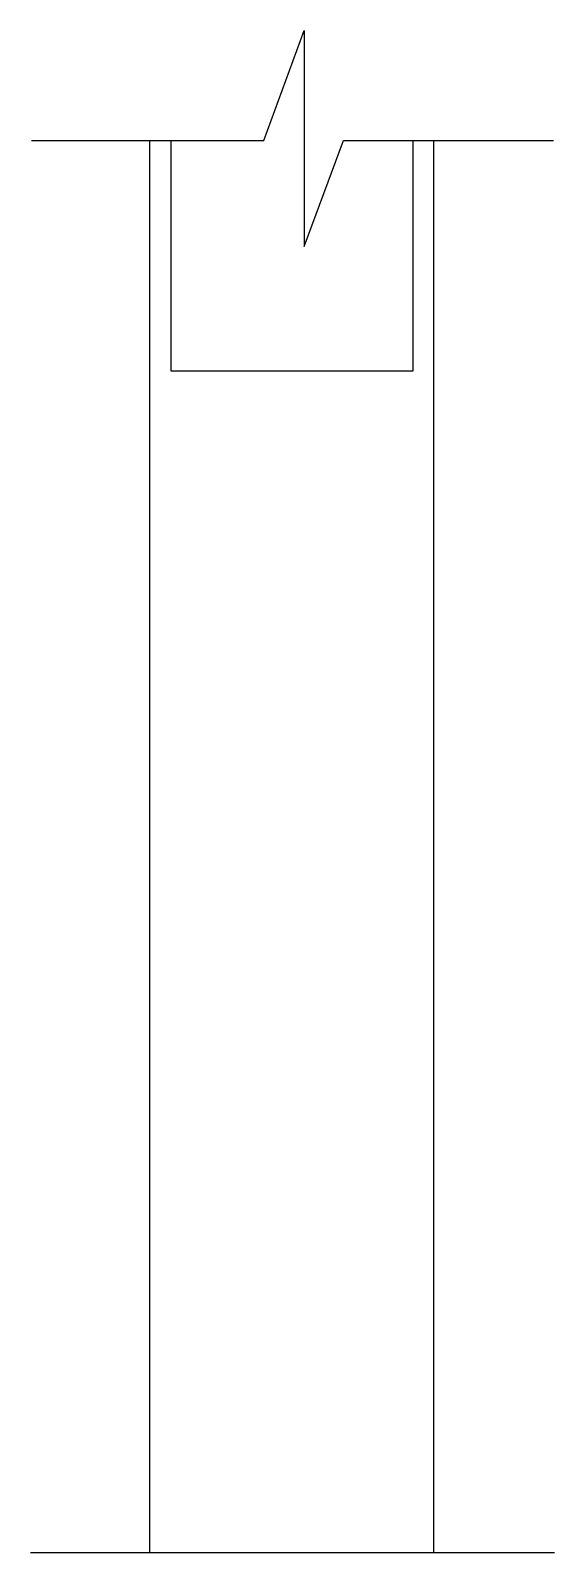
# Model space of a CAD drawing. Header units: metres. Extents: x 13321.5 to 13326.6, y 18507.6 to 18522.7.
import ezdxf

# ---------------------------------------------------------------- set-up
doc = ezdxf.new("R2010")
doc.units = ezdxf.units.M
doc.layers.add('PUB_DIM', color=90, linetype='Continuous')

msp = doc.modelspace()

# ---------------------------------------------------------------- linework, layer by layer
for points in [[(13322.85, 18521.62), (13322.85, 18519.34), (13325.25, 18519.34), (13325.25, 18521.62)], [(13321.46, 18507.64), (13326.65, 18507.64)]]:
    msp.add_lwpolyline(points)
at = {"layer": 'PUB_DIM'}
for p, q in [((13323.77, 18521.62), (13324.17, 18522.71)), ((13324.17, 18522.71), (13324.17, 18520.57)), ((13321.47, 18521.62), (13323.77, 18521.62)), ((13322.64, 18521.62), (13322.64, 18507.64)), ((13324.17, 18520.57), (13324.56, 18521.62)), ((13324.56, 18521.62), (13326.64, 18521.62)), ((13325.45, 18521.62), (13325.45, 18507.64))]:
    msp.add_line(p, q, dxfattribs=at)

doc.saveas('drawing.dxf')
